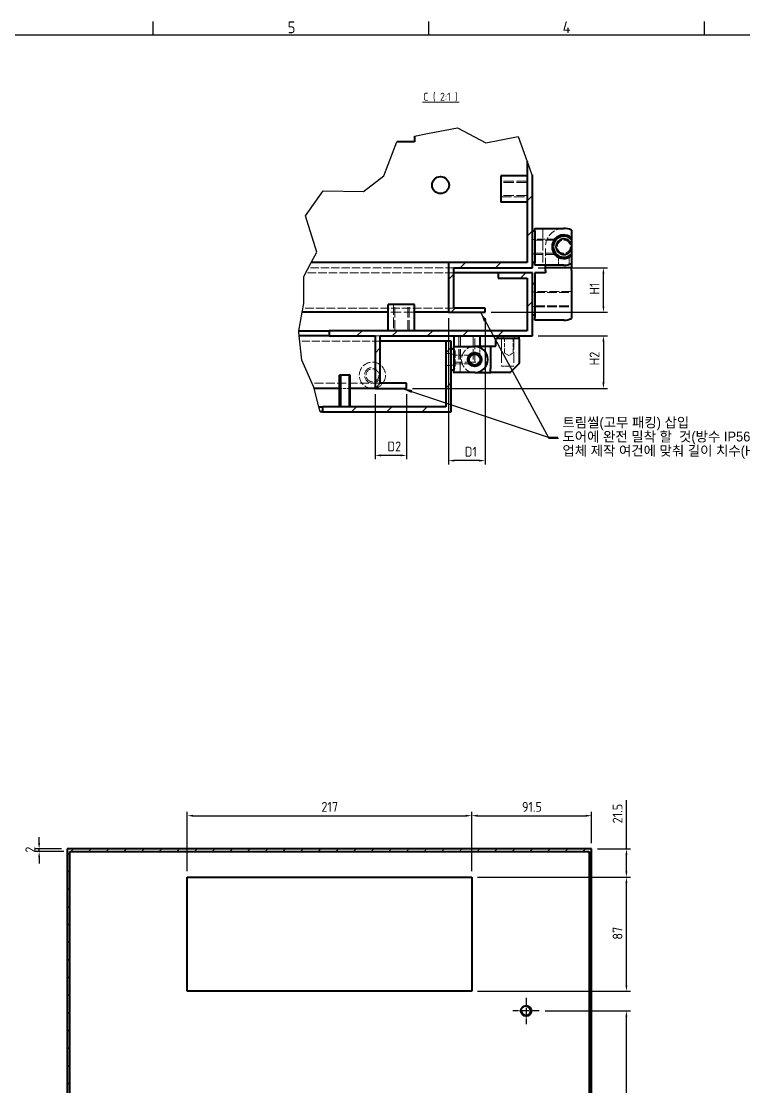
# Model space of a CAD drawing. Header units: millimetres. Extents: x 0 to 2523, y 0 to 1782.
# Drawn here: x 1371 to 1922, y 920 to 1732 of the extents above; entities that cross this region are included whole.
import ezdxf

# ---------------------------------------------------------------- set-up
doc = ezdxf.new("R2010")
doc.units = ezdxf.units.MM
doc.header["$LTSCALE"] = 3
doc.linetypes.add('CHAIN', pattern=[0.3543, 0.2362, -0.0295, 0.0591, -0.0295])
doc.linetypes.add('DASHED', pattern=[0.2067, 0.1654, -0.0413])
doc.layers.get('0').update_dxf_attribs({"color": 3, "lineweight": 25})
for name, color, linetype, lineweight in [('가려진 것(ISO)', 2, 'DASHED', 18), ('가시적인 것(ISO)', 3, 'Continuous', 40), ('가시적인 좁은 것(ISO)', 3, 'Continuous', 35), ('경계(ISO)', 7, 'Continuous', 25), ('기호(ISO)', 5, 'Continuous', 25), ('끊기 선(JIS)', 7, 'Continuous', 25), ('중심 표식(ISO)', 1, 'Continuous', 25), ('치수(ISO)', 2, 'Continuous', 25), ('해치(ISO)', 7, 'Continuous', 18)]:
    doc.layers.add(name, color=color, linetype=linetype, lineweight=lineweight)
doc.styles.add('문자 텍스트_M2B', font='isocp.shx')
doc.styles.add('치수 텍스트_PSTEK_POSCO', font='isocp.shx')
doc.styles.add('텍스트 스타일512', font='isocp.shx')
doc.dimstyles.new('치수_PSTEK_POSCO', dxfattribs={"dimscale": 3, "dimtxt": 2.5, "dimasz": 1.5, "dimexe": 1, "dimexo": 1.5, "dimgap": 1, "dimtad": 1, "dimrnd": 1e-08, "dimdsep": 46, "dimtxsty": '치수 텍스트_PSTEK_POSCO', "dimcen": 0.09, "dimdle": 10, "dimclrd": 7, "dimclre": 7, "dimclrt": 2, "dimadec": 1, "dimazin": 2, "dimtfac": 1, "dimtmove": 0, "dimatfit": 3, "dimfxl": 0, "dimtolj": 1, "dimlwd": -1, "dimlwe": -1, "dimarcsym": 0})
doc.dimstyles.new('치수_PSTEK_POSCO$7', dxfattribs={"dimscale": 3, "dimtxt": 2.5, "dimasz": 2.5, "dimexe": 1, "dimexo": 1.5, "dimgap": 1, "dimtad": 1, "dimrnd": 1e-08, "dimdsep": 46, "dimtxsty": '치수 텍스트_PSTEK_POSCO', "dimcen": 0.09, "dimdle": 10, "dimclrd": 7, "dimclre": 7, "dimclrt": 2, "dimadec": 1, "dimazin": 2, "dimtfac": 1, "dimtmove": 0, "dimatfit": 3, "dimfxl": 0, "dimtolj": 1, "dimlwd": -1, "dimlwe": -1, "dimarcsym": 0})

# ---------------------------------------------------------------- blocks, each defined once
blk = doc.blocks.new('경계 Default Border')
at = {"layer": '경계(ISO)'}
for p, q in [((490.58, 574), (490.58, 577.4)), ((560.67, 574), (560.67, 577.4)), ((630.75, 574), (630.75, 577.4))]:
    blk.add_line(p, q, dxfattribs=at)
at = {"layer": '경계(ISO)', "flags": 128}
blk.add_lwpolyline([(20, 20), (20, 574), (821, 574), (821, 20), (20, 20)], dxfattribs=at)
at = {"layer": '경계(ISO)', "color": 2, "char_height": 3, "attachment_point": 7, "style": '문자 텍스트_M2B'}
for s, insert in [('5', (524.77, 574.37)), ('4', (594.68, 574.4))]:
    blk.add_mtext(s, dxfattribs=dict(at, insert=insert))
blk = doc.blocks.new('*D55')
at = {"layer": 'Defpoints', "color": 0, "transparency": 16777216}
for p in [(1760.92, 1544.31), (1815.14, 1544.31), (1724.92, 1510.31)]:
    blk.add_point(p, dxfattribs=at)
at = {"layer": '치수(ISO)', "color": 7, "transparency": 16777216}
for p, q in [((1765.42, 1544.31), (1818.14, 1544.31)), ((1815.14, 1514.81), (1815.14, 1539.81)), ((1729.42, 1510.31), (1818.14, 1510.31))]:
    blk.add_line(p, q, dxfattribs=at)
for points in [[(1814.39, 1539.81), (1815.89, 1539.81), (1815.14, 1544.31)], [(1814.39, 1514.81), (1815.89, 1514.81), (1815.14, 1510.31)]]:
    blk.add_solid(points, dxfattribs=at)
at = {"layer": '치수(ISO)', "color": 2, "transparency": 16777216, "insert": (1808.39, 1519.5), "char_height": 7.5, "attachment_point": 4, "rotation": 90, "style": '치수 텍스트_PSTEK_POSCO'}
blk.add_mtext('\\A1; H1', dxfattribs=at)
blk = doc.blocks.new('*D56')
at = {"layer": 'Defpoints', "color": 0, "transparency": 16777216}
for p in [(1760.92, 1492.31), (1664.92, 1452.31), (1815.14, 1452.31)]:
    blk.add_point(p, dxfattribs=at)
at = {"layer": '치수(ISO)', "color": 7, "transparency": 16777216}
for p, q in [((1765.42, 1492.31), (1818.14, 1492.31)), ((1815.14, 1487.81), (1815.14, 1456.81)), ((1669.42, 1452.31), (1818.14, 1452.31))]:
    blk.add_line(p, q, dxfattribs=at)
for points in [[(1814.39, 1487.81), (1815.89, 1487.81), (1815.14, 1492.31)], [(1814.39, 1456.81), (1815.89, 1456.81), (1815.14, 1452.31)]]:
    blk.add_solid(points, dxfattribs=at)
at = {"layer": '치수(ISO)', "color": 2, "transparency": 16777216, "insert": (1808.39, 1465.52), "char_height": 7.5, "attachment_point": 4, "rotation": 90, "style": '치수 텍스트_PSTEK_POSCO'}
blk.add_mtext('\\A1; H2', dxfattribs=at)
blk = doc.blocks.new('*D57')
at = {"layer": 'Defpoints', "color": 0, "transparency": 16777216}
for p in [(1696.92, 1510.31), (1724.92, 1510.31), (1696.92, 1397.2)]:
    blk.add_point(p, dxfattribs=at)
at = {"layer": '치수(ISO)', "color": 7, "transparency": 16777216}
for p, q in [((1696.92, 1505.81), (1696.92, 1394.2)), ((1724.92, 1505.81), (1724.92, 1394.2)), ((1720.42, 1397.2), (1701.42, 1397.2))]:
    blk.add_line(p, q, dxfattribs=at)
for points in [[(1701.42, 1397.95), (1701.42, 1396.45), (1696.92, 1397.2)], [(1720.42, 1397.95), (1720.42, 1396.45), (1724.92, 1397.2)]]:
    blk.add_solid(points, dxfattribs=at)
at = {"layer": '치수(ISO)', "color": 2, "transparency": 16777216, "insert": (1705.11, 1404), "char_height": 7.5, "attachment_point": 4, "style": '치수 텍스트_PSTEK_POSCO'}
blk.add_mtext('\\A1; D1', dxfattribs=at)
blk = doc.blocks.new('*D58')
at = {"layer": 'Defpoints', "color": 0, "transparency": 16777216}
for p in [(1640.92, 1452.31), (1664.92, 1452.31), (1640.92, 1401.2)]:
    blk.add_point(p, dxfattribs=at)
at = {"layer": '치수(ISO)', "color": 7, "transparency": 16777216}
for p, q in [((1640.92, 1447.81), (1640.92, 1398.2)), ((1664.92, 1447.81), (1664.92, 1398.2)), ((1660.42, 1401.2), (1645.42, 1401.2))]:
    blk.add_line(p, q, dxfattribs=at)
for points in [[(1645.42, 1401.95), (1645.42, 1400.45), (1640.92, 1401.2)], [(1660.42, 1401.95), (1660.42, 1400.45), (1664.92, 1401.2)]]:
    blk.add_solid(points, dxfattribs=at)
at = {"layer": '치수(ISO)', "color": 2, "transparency": 16777216, "insert": (1646.14, 1408), "char_height": 7.5, "attachment_point": 4, "style": '치수 텍스트_PSTEK_POSCO'}
blk.add_mtext('\\A1; D2', dxfattribs=at)
blk = doc.blocks.new('*D62')
at = {"layer": 'Defpoints', "color": 0, "transparency": 16777216}
for p in [(1384.69, 1101.07), (1406.16, 1101.07), (1408.16, 1099.07)]:
    blk.add_point(p, dxfattribs=at)
at = {"layer": '치수(ISO)', "color": 7, "transparency": 16777216}
for p, q in [((1384.69, 1105.57), (1384.69, 1110.07)), ((1401.66, 1101.07), (1381.69, 1101.07)), ((1403.66, 1099.07), (1381.69, 1099.07)), ((1384.69, 1099.07), (1384.69, 1101.07)), ((1384.69, 1094.57), (1384.69, 1090.07))]:
    blk.add_line(p, q, dxfattribs=at)
for points in [[(1383.94, 1105.57), (1385.44, 1105.57), (1384.69, 1101.07)], [(1383.94, 1094.57), (1385.44, 1094.57), (1384.69, 1099.07)]]:
    blk.add_solid(points, dxfattribs=at)
at = {"layer": '치수(ISO)', "color": 2, "transparency": 16777216, "insert": (1377.94, 1098.25), "char_height": 7.5, "attachment_point": 4, "rotation": 90, "style": '치수 텍스트_PSTEK_POSCO'}
blk.add_mtext('\\A1;2', dxfattribs=at)
blk = doc.blocks.new('*D76')
at = {"layer": 'Defpoints', "color": 0, "transparency": 16777216}
for p in [(1714.66, 1126.41), (1497.66, 1079.57), (1714.66, 1079.57)]:
    blk.add_point(p, dxfattribs=at)
at = {"layer": '치수(ISO)', "color": 7, "transparency": 16777216}
for p, q in [((1497.66, 1084.07), (1497.66, 1129.41)), ((1714.66, 1084.07), (1714.66, 1129.41)), ((1502.16, 1126.41), (1710.16, 1126.41))]:
    blk.add_line(p, q, dxfattribs=at)
for points in [[(1502.16, 1127.16), (1502.16, 1125.66), (1497.66, 1126.41)], [(1710.16, 1127.16), (1710.16, 1125.66), (1714.66, 1126.41)]]:
    blk.add_solid(points, dxfattribs=at)
at = {"layer": '치수(ISO)', "color": 2, "transparency": 16777216, "insert": (1600.04, 1133.16), "char_height": 7.5, "attachment_point": 4, "style": '치수 텍스트_PSTEK_POSCO'}
blk.add_mtext('\\A1;217', dxfattribs=at)
blk = doc.blocks.new('*D77')
at = {"layer": 'Defpoints', "color": 0, "transparency": 16777216}
for p in [(1806.16, 1126.41), (1806.16, 1101.07), (1714.66, 1079.57)]:
    blk.add_point(p, dxfattribs=at)
at = {"layer": '치수(ISO)', "color": 7, "transparency": 16777216}
for p, q in [((1714.66, 1084.07), (1714.66, 1129.41)), ((1806.16, 1105.57), (1806.16, 1129.41)), ((1719.16, 1126.41), (1801.66, 1126.41))]:
    blk.add_line(p, q, dxfattribs=at)
for points in [[(1719.16, 1127.16), (1719.16, 1125.66), (1714.66, 1126.41)], [(1801.66, 1127.16), (1801.66, 1125.66), (1806.16, 1126.41)]]:
    blk.add_solid(points, dxfattribs=at)
at = {"layer": '치수(ISO)', "color": 2, "transparency": 16777216, "insert": (1753.01, 1133.16), "char_height": 7.5, "attachment_point": 4, "style": '치수 텍스트_PSTEK_POSCO'}
blk.add_mtext('\\A1;91.5', dxfattribs=at)
blk = doc.blocks.new('*D78')
at = {"layer": 'Defpoints', "color": 0, "transparency": 16777216}
for p in [(1806.16, 1101.07), (1832.69, 1101.07), (1714.66, 1079.57)]:
    blk.add_point(p, dxfattribs=at)
at = {"layer": '치수(ISO)', "color": 7, "transparency": 16777216}
for p, q in [((1832.69, 1101.07), (1832.69, 1138.38)), ((1810.66, 1101.07), (1835.69, 1101.07)), ((1832.69, 1084.07), (1832.69, 1096.57)), ((1719.16, 1079.57), (1835.69, 1079.57))]:
    blk.add_line(p, q, dxfattribs=at)
for points in [[(1831.94, 1096.57), (1833.44, 1096.57), (1832.69, 1101.07)], [(1831.94, 1084.07), (1833.44, 1084.07), (1832.69, 1079.57)]]:
    blk.add_solid(points, dxfattribs=at)
at = {"layer": '치수(ISO)', "color": 2, "transparency": 16777216, "insert": (1825.94, 1120.63), "char_height": 7.5, "attachment_point": 4, "rotation": 90, "style": '치수 텍스트_PSTEK_POSCO'}
blk.add_mtext('\\A1;21.5', dxfattribs=at)
blk = doc.blocks.new('*D79')
at = {"layer": 'Defpoints', "color": 0, "transparency": 16777216}
for p in [(1714.66, 1079.57), (1832.69, 1079.57), (1714.66, 992.57)]:
    blk.add_point(p, dxfattribs=at)
at = {"layer": '치수(ISO)', "color": 7, "transparency": 16777216}
for p, q in [((1719.16, 1079.57), (1835.69, 1079.57)), ((1832.69, 997.07), (1832.69, 1075.07)), ((1719.16, 992.57), (1835.69, 992.57))]:
    blk.add_line(p, q, dxfattribs=at)
for points in [[(1831.94, 1075.07), (1833.44, 1075.07), (1832.69, 1079.57)], [(1831.94, 997.07), (1833.44, 997.07), (1832.69, 992.57)]]:
    blk.add_solid(points, dxfattribs=at)
at = {"layer": '치수(ISO)', "color": 2, "transparency": 16777216, "insert": (1825.94, 1031.91), "char_height": 7.5, "attachment_point": 4, "rotation": 90, "style": '치수 텍스트_PSTEK_POSCO'}
blk.add_mtext('\\A1;87', dxfattribs=at)
blk = doc.blocks.new('*D83')
at = {"layer": 'Defpoints', "color": 0, "transparency": 16777216}
for p in [(1766.16, 977.57), (1832.69, 977.57), (1765.42, 587.57)]:
    blk.add_point(p, dxfattribs=at)
at = {"layer": '치수(ISO)', "color": 7, "transparency": 16777216}
for p, q in [((1770.66, 977.57), (1835.69, 977.57)), ((1832.69, 592.07), (1832.69, 973.07)), ((1769.92, 587.57), (1835.69, 587.57))]:
    blk.add_line(p, q, dxfattribs=at)
for points in [[(1831.94, 973.07), (1833.44, 973.07), (1832.69, 977.57)], [(1831.94, 592.07), (1833.44, 592.07), (1832.69, 587.57)]]:
    blk.add_solid(points, dxfattribs=at)
at = {"layer": '치수(ISO)', "color": 2, "transparency": 16777216, "insert": (1825.94, 775.8), "char_height": 7.5, "attachment_point": 4, "rotation": 90, "style": '치수 텍스트_PSTEK_POSCO'}
blk.add_mtext('\\A1;390', dxfattribs=at)

msp = doc.modelspace()

# ---------------------------------------------------------------- hatches: boundary and pattern name
at = {"layer": '해치(ISO)'}
h = msp.add_hatch(dxfattribs=at)
h.set_pattern_fill('ANSI31', color=256, scale=152.4, style=0)
h.set_pattern_definition([(45, (0, 0), (-13.47038, 13.47038), [])])
h.paths.add_polyline_path([(1694.9243, 1488.3092), (1694.9243, 1438.3092), (1600.9243, 1438.3092), (1600.9243, 1434.3092), (1698.9243, 1434.3092), (1698.9243, 1488.3092)])
h.paths.add_polyline_path([(1756.9243, 1496.3092), (1605.9243, 1496.3092), (1605.9243, 1492.3092), (1640.9243, 1492.3092), (1640.9243, 1452.3092), (1664.9243, 1452.3092), (1664.9243, 1456.3092), (1644.9243, 1456.3092), (1644.9243, 1492.3092), (1760.9243, 1492.3092), (1760.9243, 1540.3092), (1734.9243, 1540.3092), (1734.9243, 1536.3092), (1756.9243, 1536.3092)])
h.paths.add_polyline_path([(1760.4886, 1615.2202), (1760.9243, 1615.1193), (1760.9243, 1544.3092), (1700.9243, 1544.3092), (1700.9243, 1513.5092), (1724.9243, 1513.5092), (1724.9243, 1510.3092), (1696.9243, 1510.3092), (1696.9243, 1548.3092), (1756.9243, 1548.3092), (1756.9243, 1625.2647)])
h = msp.add_hatch(dxfattribs=at)
h.set_pattern_fill('ANSI31', color=256, scale=76.2, style=0)
h.set_pattern_definition([(45, (0, 0), (-6.73519, 6.73519), [])])
h.paths.add_polyline_path([(1406.1645, 1101.0669), (1406.1645, 551.0669), (1451.1645, 551.0669), (1451.1645, 553.0669), (1408.1645, 553.0669), (1408.1645, 1099.0669), (1804.1645, 1099.0669), (1804.1645, 553.0669), (1761.1645, 553.0669), (1761.1645, 551.0669), (1806.1645, 551.0669), (1806.1645, 1101.0669)])

# ---------------------------------------------------------------- linework, layer by layer
at = {"layer": '가려진 것(ISO)', "ltscale": 16.126431}
for p, q in [((1756.9243, 1610.3092), (1736.9243, 1610.3092)), ((1756.9243, 1609.2262), (1736.9243, 1609.2262)), ((1756.9243, 1599.3922), (1736.9243, 1599.3922)), ((1736.9243, 1598.3092), (1756.9243, 1598.3092)), ((1654.9243, 1516.3092), (1654.9243, 1496.3092)), ((1656.0073, 1496.3092), (1656.0073, 1516.3092)), ((1665.8413, 1496.3092), (1665.8413, 1516.3092)), ((1666.9243, 1496.3092), (1666.9243, 1516.3092)), ((1670.9243, 1510.3092), (1650.9243, 1510.3092)), ((1704.9243, 1492.3092), (1704.9243, 1472.3092)), ((1706.0073, 1492.3092), (1706.0073, 1472.3092)), ((1715.8413, 1492.3092), (1715.8413, 1472.3092)), ((1716.9243, 1472.3092), (1716.9243, 1492.3092))]:
    msp.add_line(p, q, dxfattribs=at)
at = {"layer": '가려진 것(ISO)', "ltscale": 15.051335}
msp.add_line((1768.9243, 1574.3092), (1768.9243, 1546.3092), dxfattribs=at)
at = {"layer": '가려진 것(ISO)', "ltscale": 1.269698}
for p, q in [((1762.9243, 1565.8092), (1760.9243, 1565.8092)), ((1762.9243, 1554.8092), (1760.9243, 1554.8092)), ((1760.9243, 1525.8092), (1762.9243, 1525.8092)), ((1760.9243, 1514.8092), (1762.9243, 1514.8092)), ((1738.7243, 1490.3092), (1738.7243, 1492.3092)), ((1747.1243, 1490.3092), (1747.1243, 1492.3092)), ((1700.9243, 1478.5092), (1698.9243, 1478.5092)), ((1700.9243, 1470.1092), (1698.9243, 1470.1092))]:
    msp.add_line(p, q, dxfattribs=at)
at = {"layer": '가려진 것(ISO)', "ltscale": 12.703598}
for p, q in [((1778.6793, 1566.1752), (1762.9243, 1566.1752)), ((1762.9243, 1565.3092), (1778.6793, 1565.3092)), ((1762.9243, 1555.3092), (1778.6793, 1555.3092)), ((1762.9243, 1554.4432), (1778.6793, 1554.4432))]:
    msp.add_line(p, q, dxfattribs=at)
at = {"layer": '가려진 것(ISO)', "ltscale": 11.288502}
msp.add_line((1770.9243, 1546.3092), (1770.9243, 1560.3092), dxfattribs=at)
at = {"layer": '가려진 것(ISO)', "ltscale": 2.049378}
for p, q in [((1778.6793, 1566.1752), (1778.6793, 1565.3092)), ((1778.6793, 1555.3092), (1778.6793, 1554.4432))]:
    msp.add_line(p, q, dxfattribs=at)
at = {"layer": '가려진 것(ISO)', "ltscale": 4.489776}
msp.add_line((1780.9243, 1546.3092), (1780.9243, 1553.381), dxfattribs=at)
at = {"layer": '가려진 것(ISO)', "ltscale": 4.119254}
msp.add_line((1788.9243, 1546.8928), (1788.9243, 1553.381), dxfattribs=at)
at = {"layer": '가려진 것(ISO)', "ltscale": 12.769082}
msp.add_line((1700.9243, 1544.3092), (1590.0708, 1544.3092), dxfattribs=at)
at = {"layer": '가려진 것(ISO)', "ltscale": 13.017454}
msp.add_line((1700.9243, 1540.3092), (1587.9146, 1540.3092), dxfattribs=at)
at = {"layer": '가려진 것(ISO)', "ltscale": 14.926334}
for p, q in [((1790.6918, 1526.1752), (1762.9243, 1526.1752)), ((1762.9243, 1525.3092), (1790.6918, 1525.3092)), ((1762.9243, 1515.3092), (1790.6918, 1515.3092)), ((1762.9243, 1514.4432), (1790.6918, 1514.4432))]:
    msp.add_line(p, q, dxfattribs=at)
at = {"layer": '가려진 것(ISO)', "ltscale": 13.248289}
msp.add_line((1700.9243, 1513.5092), (1585.9106, 1513.5092), dxfattribs=at)
at = {"layer": '가려진 것(ISO)', "ltscale": 12.384162}
msp.add_line((1644.9243, 1488.3092), (1583.489, 1488.3092), dxfattribs=at)
at = {"layer": '가려진 것(ISO)', "ltscale": 2.539495}
for p, q in [((1644.9243, 1492.3092), (1640.9243, 1492.3092)), ((1694.9243, 1478.8092), (1698.9243, 1478.8092)), ((1694.9243, 1469.8092), (1698.9243, 1469.8092))]:
    msp.add_line(p, q, dxfattribs=at)
at = {"layer": '가려진 것(ISO)', "ltscale": 16.287695}
for p, q in [((1737.3243, 1489.9092), (1737.3243, 1469.7092)), ((1746.9243, 1489.9092), (1746.9243, 1469.7092))]:
    msp.add_line(p, q, dxfattribs=at)
at = {"layer": '가려진 것(ISO)', "ltscale": 6.586144}
for p, q in [((1739.6243, 1479.5355), (1739.6243, 1489.9092)), ((1746.2243, 1479.5355), (1746.2243, 1489.9092))]:
    msp.add_line(p, q, dxfattribs=at)
at = {"layer": '가려진 것(ISO)', "ltscale": 0.12688}
for p, q in [((1701.3243, 1481.3092), (1701.5243, 1481.3092)), ((1701.3243, 1467.3092), (1701.5243, 1467.3092))]:
    msp.add_line(p, q, dxfattribs=at)
at = {"layer": '가려진 것(ISO)', "ltscale": 1.904597}
for p, q in [((1701.5243, 1475.9092), (1701.5243, 1478.9092)), ((1701.5243, 1471.3092), (1701.5243, 1474.3092))]:
    msp.add_line(p, q, dxfattribs=at)
at = {"layer": '가려진 것(ISO)', "ltscale": 0.25386}
for p, q in [((1701.9243, 1478.9092), (1701.5243, 1478.9092)), ((1701.9243, 1478.8453), (1701.5243, 1478.8453)), ((1701.9243, 1478.6538), (1701.5243, 1478.6538)), ((1701.9243, 1478.59), (1701.5243, 1478.59)), ((1701.9243, 1478.5262), (1701.5243, 1478.5262)), ((1701.9243, 1478.4624), (1701.5243, 1478.4624)), ((1701.9243, 1478.3985), (1701.5243, 1478.3985)), ((1701.9243, 1478.3347), (1701.5243, 1478.3347)), ((1701.9243, 1478.207), (1701.5243, 1478.207)), ((1701.9243, 1478.1432), (1701.5243, 1478.1432)), ((1701.9243, 1478.0794), (1701.5243, 1478.0794)), ((1701.9243, 1478.0155), (1701.5243, 1478.0155)), ((1701.9243, 1477.9517), (1701.5243, 1477.9517)), ((1701.9243, 1477.8879), (1701.5243, 1477.8879)), ((1701.9243, 1477.8241), (1701.5243, 1477.8241)), ((1701.9243, 1477.7602), (1701.5243, 1477.7602)), ((1701.9243, 1477.6964), (1701.5243, 1477.6964)), ((1701.9243, 1477.6326), (1701.5243, 1477.6326)), ((1701.9243, 1477.5687), (1701.5243, 1477.5687)), ((1701.9243, 1477.5049), (1701.5243, 1477.5049)), ((1701.9243, 1477.4411), (1701.5243, 1477.4411)), ((1701.9243, 1477.3772), (1701.5243, 1477.3772)), ((1701.9243, 1477.3134), (1701.5243, 1477.3134)), ((1701.9243, 1477.2496), (1701.5243, 1477.2496)), ((1701.9243, 1477.1858), (1701.5243, 1477.1858)), ((1701.9243, 1477.1219), (1701.5243, 1477.1219)), ((1701.9243, 1477.0581), (1701.5243, 1477.0581)), ((1701.9243, 1476.9943), (1701.5243, 1476.9943)), ((1701.9243, 1476.8666), (1701.5243, 1476.8666)), ((1701.9243, 1476.8028), (1701.5243, 1476.8028)), ((1701.9243, 1476.7389), (1701.5243, 1476.7389)), ((1701.9243, 1476.6751), (1701.5243, 1476.6751)), ((1701.9243, 1476.6113), (1701.5243, 1476.6113)), ((1701.9243, 1476.4836), (1701.5243, 1476.4836)), ((1701.9243, 1476.4198), (1701.5243, 1476.4198)), ((1701.9243, 1476.356), (1701.5243, 1476.356)), ((1701.9243, 1476.2921), (1701.5243, 1476.2921)), ((1701.9243, 1476.2283), (1701.5243, 1476.2283)), ((1701.9243, 1476.1645), (1701.5243, 1476.1645)), ((1701.9243, 1475.973), (1701.5243, 1475.973)), ((1701.9243, 1475.9092), (1701.5243, 1475.9092)), ((1701.9243, 1474.3092), (1701.5243, 1474.3092)), ((1701.9243, 1474.2453), (1701.5243, 1474.2453)), ((1701.9243, 1474.1177), (1701.5243, 1474.1177)), ((1701.9243, 1474.0538), (1701.5243, 1474.0538)), ((1701.9243, 1473.9262), (1701.5243, 1473.9262)), ((1701.9243, 1473.8624), (1701.5243, 1473.8624)), ((1701.9243, 1473.7985), (1701.5243, 1473.7985)), ((1701.9243, 1473.7347), (1701.5243, 1473.7347)), ((1701.9243, 1473.607), (1701.5243, 1473.607)), ((1701.9243, 1473.5432), (1701.5243, 1473.5432)), ((1701.9243, 1473.3517), (1701.5243, 1473.3517)), ((1701.9243, 1473.2879), (1701.5243, 1473.2879)), ((1701.9243, 1473.1602), (1701.5243, 1473.1602)), ((1701.9243, 1473.0964), (1701.5243, 1473.0964)), ((1701.9243, 1473.0326), (1701.5243, 1473.0326)), ((1701.9243, 1472.9687), (1701.5243, 1472.9687)), ((1701.9243, 1472.8411), (1701.5243, 1472.8411)), ((1701.9243, 1472.7772), (1701.5243, 1472.7772)), ((1701.9243, 1472.7134), (1701.5243, 1472.7134)), ((1701.9243, 1472.6496), (1701.5243, 1472.6496)), ((1701.9243, 1472.5858), (1701.5243, 1472.5858)), ((1701.9243, 1472.5219), (1701.5243, 1472.5219)), ((1701.9243, 1472.4581), (1701.5243, 1472.4581)), ((1701.9243, 1472.3943), (1701.5243, 1472.3943)), ((1701.9243, 1472.3304), (1701.5243, 1472.3304)), ((1701.9243, 1472.2666), (1701.5243, 1472.2666)), ((1701.9243, 1472.2028), (1701.5243, 1472.2028)), ((1701.9243, 1472.0751), (1701.5243, 1472.0751)), ((1701.9243, 1472.0113), (1701.5243, 1472.0113)), ((1701.9243, 1471.8836), (1701.5243, 1471.8836)), ((1701.9243, 1471.8198), (1701.5243, 1471.8198)), ((1701.9243, 1471.756), (1701.5243, 1471.756)), ((1701.9243, 1471.6921), (1701.5243, 1471.6921)), ((1701.9243, 1471.5645), (1701.5243, 1471.5645)), ((1701.9243, 1471.5007), (1701.5243, 1471.5007)), ((1701.9243, 1471.373), (1701.5243, 1471.373)), ((1701.9243, 1471.3092), (1701.5243, 1471.3092))]:
    msp.add_line(p, q, dxfattribs=at)
at = {"layer": '가려진 것(ISO)', "ltscale": 10.643445}
msp.add_line((1701.9243, 1480.9092), (1701.9243, 1467.7092), dxfattribs=at)
at = {"layer": '가려진 것(ISO)', "ltscale": 15.481374}
msp.add_line((1705.9243, 1464.7092), (1705.9243, 1483.9092), dxfattribs=at)
at = {"layer": '가려진 것(ISO)', "ltscale": 4.141302}
msp.add_line((1720.9243, 1484.3092), (1720.9243, 1477.7862), dxfattribs=at)
at = {"layer": '가려진 것(ISO)', "ltscale": 2.300508}
for q in [(1739.8183, 1479.1926), (1746.0304, 1479.1926)]:
    msp.add_line((1742.9243, 1477.3263), q, dxfattribs=at)
at = {"layer": '가려진 것(ISO)', "ltscale": 13.547872}
msp.add_line((1700.9243, 1472.3092), (1712.0163, 1472.3092), dxfattribs=at)
at = {"layer": '가려진 것(ISO)', "ltscale": 7.151466}
for p, q in [((1712.5884, 1477.6092), (1701.3243, 1477.6092)), ((1712.5884, 1471.0092), (1701.3243, 1471.0092))]:
    msp.add_line(p, q, dxfattribs=at)
at = {"layer": '가려진 것(ISO)', "ltscale": 11.695746}
msp.add_line((1712.1243, 1472.3092), (1720.9243, 1472.3092), dxfattribs=at)
at = {"layer": '가려진 것(ISO)', "ltscale": 3.379244}
msp.add_line((1720.9243, 1477.6318), (1720.9243, 1472.3092), dxfattribs=at)
at = {"layer": '가려진 것(ISO)', "ltscale": 5.58701}
msp.add_line((1746.5243, 1469.3092), (1737.7243, 1469.3092), dxfattribs=at)
at = {"layer": '가려진 것(ISO)', "ltscale": 13.985642}
msp.add_line((1644.9243, 1456.3092), (1592.8894, 1456.3092), dxfattribs=at)
at = {"layer": '가려진 것(ISO)', "ltscale": 5.079091}
msp.add_line((1621.9243, 1452.3092), (1613.9243, 1452.3092), dxfattribs=at)
at = {"layer": '가려진 것(ISO)', "ltscale": 12.665669}
for centre, radius in [((1784.9243, 1560.3092), 5), ((1638.9243, 1462.3092), 10)]:
    msp.add_circle(centre, radius, dxfattribs=at)
at = {"layer": '가려진 것(ISO)', "ltscale": 12.45542}
msp.add_circle((1638.9243, 1462.3092), 4.917, dxfattribs=at)
at = {"layer": '가려진 것(ISO)', "ltscale": 11.821292}
msp.add_arc((1784.9243, 1560.3092), 14, 90, 180, dxfattribs=at)
at = {"layer": '가려진 것(ISO)', "ltscale": 0.398819}
for centre, start, end in [((1736.9243, 1489.9092), 0, 90), ((1739.2243, 1489.9092), 0, 90), ((1746.6243, 1489.9092), 90, 180), ((1747.3243, 1489.9092), 90, 180), ((1701.3243, 1481.7092), 180, 270), ((1701.5243, 1480.9092), 0, 90), ((1705.5243, 1483.9092), 0, 90), ((1701.3243, 1478.0092), 180, 270), ((1701.3243, 1470.6092), 90, 180), ((1701.3243, 1466.9092), 90, 180), ((1701.5243, 1467.7092), 270, 0), ((1705.5243, 1464.7092), 270, 0), ((1737.7243, 1469.7092), 180, 270), ((1746.5243, 1469.7092), 270, 0)]:
    msp.add_arc(centre, 0.4, start, end, dxfattribs=at)
at = {"layer": '가려진 것(ISO)', "ltscale": 12.665669}
msp.add_arc((1716.9243, 1474.3092), 10, 90, 270, dxfattribs=at)
at = {"layer": '가려진 것(ISO)', "ltscale": 0.261413}
for centre, start, end in [((1740.0243, 1479.5355), 180, 239), ((1745.8243, 1479.5355), 301, 0)]:
    msp.add_arc(centre, 0.4, start, end, dxfattribs=at)
at = {"layer": '가려진 것(ISO)', "ltscale": 0.057089}
msp.add_arc((1712.5884, 1470.6092), 0.4, 54.8729907, 67.7752985, dxfattribs=at)
at = {"layer": '가려진 것(ISO)', "ltscale": 0.0568}
msp.add_arc((1712.5884, 1478.0092), 0.4, 292.2918825, 305.1289907, dxfattribs=at)
at = {"layer": '가려진 것(ISO)', "ltscale": 15.198803}
msp.add_arc((1638.9243, 1462.3092), 6, 100, 10, dxfattribs=at)
at = {"layer": '가려진 것(ISO)', "ltscale": 0.06846}
msp.add_open_spline([(1711.6547, 1473.7432), (1711.6584, 1473.7079), (1711.6626, 1473.6728), (1711.667, 1473.6379)], degree=3, dxfattribs=at)
at = {"layer": '가려진 것(ISO)', "ltscale": 0.718945}
msp.add_open_spline([(1712.3117, 1476.9194), (1712.1864, 1476.6981), (1712.0583, 1476.4335), (1711.9488, 1476.135)], degree=3, dxfattribs=at)
at = {"layer": '가려진 것(ISO)', "ltscale": 0.098701}
msp.add_open_spline([(1712.5884, 1477.6092), (1712.6312, 1477.6092), (1712.6746, 1477.6162), (1712.7236, 1477.6326), (1712.7319, 1477.6357), (1712.7402, 1477.6391)], degree=3, knots=[0, 0, 0, 0, 0.00642098807, 0.00642098807, 0.00775299373, 0.00775299373, 0.00775299373, 0.00775299373], dxfattribs=at)
at = {"layer": '가려진 것(ISO)', "ltscale": 0.098403}
msp.add_open_spline([(1712.7397, 1470.9794), (1712.6995, 1470.9959), (1712.6559, 1471.0058), (1712.6045, 1471.0089), (1712.5965, 1471.0092), (1712.5884, 1471.0092)], degree=3, knots=[0, 0, 0, 0, 0.00652349054, 0.00652349054, 0.00772823777, 0.00772823777, 0.00772823777, 0.00772823777], dxfattribs=at)
at = {"layer": '가려진 것(ISO)'}
msp.add_open_spline([(1712.8185, 1477.682), (1712.8186, 1477.682), (1712.8186, 1477.682), (1712.8186, 1477.682)], degree=3, dxfattribs=at)
at = {"layer": '가려진 것(ISO)', "ltscale": 0.083126}
msp.add_open_spline([(1712.8186, 1477.682), (1712.8361, 1477.6943), (1712.8526, 1477.7081), (1712.8722, 1477.7272), (1712.8765, 1477.7315), (1712.8828, 1477.7383), (1712.8849, 1477.7406), (1712.8877, 1477.7438), (1712.8885, 1477.7447), (1712.8896, 1477.7459), (1712.8899, 1477.7463), (1712.8906, 1477.747), (1712.8908, 1477.7473), (1712.8913, 1477.7479), (1712.8915, 1477.7481), (1712.8922, 1477.7489), (1712.8922, 1477.749), (1712.8924, 1477.7492), (1712.8925, 1477.7492), (1712.8926, 1477.7494), (1712.8926, 1477.7494), (1712.8926, 1477.7494), (1712.8926, 1477.7494), (1712.8926, 1477.7494)], degree=3, knots=[0, 0, 0, 0, 0.00320525663, 0.00320525663, 0.00411320261, 0.00411320261, 0.00458526925, 0.00458526925, 0.00476264109, 0.00476264109, 0.00484290345, 0.00484290345, 0.00492400842, 0.00492400842, 0.00500500783, 0.00500500783, 0.00533243333, 0.00533243333, 0.00565204822, 0.00565204822, 0.00630511605, 0.00630511605, 0.00654785653, 0.00654785653, 0.00654785653, 0.00654785653], dxfattribs=at)
at = {"layer": '가려진 것(ISO)', "ltscale": 0.080086}
msp.add_open_spline([(1712.8926, 1470.869), (1712.8926, 1470.869), (1712.8926, 1470.869), (1712.8925, 1470.8691), (1712.8925, 1470.8691), (1712.8921, 1470.8695), (1712.892, 1470.8696), (1712.8917, 1470.87), (1712.8916, 1470.8701), (1712.8912, 1470.8705), (1712.891, 1470.8708), (1712.8904, 1470.8715), (1712.8901, 1470.8719), (1712.8883, 1470.8739), (1712.8868, 1470.8756), (1712.8792, 1470.884), (1712.873, 1470.8905), (1712.8516, 1470.9111), (1712.8355, 1470.9244), (1712.8186, 1470.9363)], degree=3, knots=[0.04577294422, 0.04577294422, 0.04577294422, 0.04577294422, 0.0463265168, 0.0463265168, 0.04685754242, 0.04685754242, 0.04702603739, 0.04702603739, 0.04711051654, 0.04711051654, 0.04719599505, 0.04719599505, 0.04728133379, 0.04728133379, 0.04762550456, 0.04762550456, 0.048972834, 0.048972834, 0.05208123506, 0.05208123506, 0.05208123506, 0.05208123506], dxfattribs=at)
at = {"layer": '가시적인 것(ISO)'}
for p, q in [((1670.9243, 1644.6442), (1670.9243, 1640.3092)), ((1670.9243, 1640.3092), (1657.6344, 1640.3092)), ((1756.9243, 1625.2647), (1756.9243, 1548.3092)), ((1736.9243, 1614.3092), (1736.9243, 1594.3092)), ((1756.9243, 1614.3092), (1736.9243, 1614.3092)), ((1760.9243, 1544.3092), (1760.9243, 1615.1193)), ((1756.9243, 1594.3092), (1736.9243, 1594.3092)), ((1762.9243, 1572.3092), (1760.9243, 1572.3092)), ((1762.9243, 1574.3092), (1784.9243, 1574.3092)), ((1762.9243, 1572.3092), (1762.9243, 1574.3092)), ((1762.9243, 1572.3092), (1762.9243, 1548.3092)), ((1790.6918, 1570.8324), (1790.6918, 1567.2183)), ((1790.6918, 1561.9634), (1790.6918, 1558.655)), ((1790.6918, 1553.4), (1790.6918, 1549.7859)), ((1696.9243, 1548.3092), (1592.227, 1548.3092)), ((1756.9243, 1548.3092), (1696.9243, 1548.3092)), ((1696.9243, 1548.3092), (1696.9243, 1510.3092)), ((1700.9243, 1513.5092), (1700.9243, 1544.3092)), ((1700.9243, 1544.3092), (1760.9243, 1544.3092)), ((1762.9243, 1548.3092), (1760.9243, 1548.3092)), ((1762.9243, 1546.3092), (1762.9243, 1548.3092)), ((1784.9243, 1546.3092), (1762.9243, 1546.3092)), ((1770.9243, 1544.3092), (1770.9243, 1546.3092)), ((1790.6918, 1544.3092), (1770.9243, 1544.3092)), ((1770.9243, 1542.3092), (1770.9243, 1544.3092)), ((1790.6918, 1547.5523), (1790.6918, 1544.3092)), ((1790.6918, 1542.3092), (1790.6918, 1544.3092)), ((1734.9243, 1540.3092), (1700.9243, 1540.3092)), ((1760.9243, 1540.3092), (1734.9243, 1540.3092)), ((1734.9243, 1540.3092), (1734.9243, 1536.3092)), ((1734.9243, 1536.3092), (1756.9243, 1536.3092)), ((1756.9243, 1536.3092), (1756.9243, 1496.3092)), ((1760.9243, 1492.3092), (1760.9243, 1540.3092)), ((1770.9243, 1540.3092), (1762.9243, 1540.3092)), ((1762.9243, 1540.3092), (1762.9243, 1506.3092)), ((1770.9243, 1542.3092), (1770.9243, 1540.3092)), ((1790.6918, 1542.3092), (1790.6918, 1507.786)), ((1760.9243, 1532.3092), (1762.9243, 1532.3092)), ((1670.9243, 1516.3092), (1650.9243, 1516.3092)), ((1650.9243, 1496.3092), (1650.9243, 1516.3092)), ((1670.9243, 1496.3092), (1670.9243, 1516.3092)), ((1724.9243, 1513.5092), (1700.9243, 1513.5092)), ((1724.9243, 1510.3092), (1724.9243, 1513.5092)), ((1650.9243, 1510.3092), (1585.3409, 1510.3092)), ((1696.9243, 1510.3092), (1670.9243, 1510.3092)), ((1696.9243, 1510.3092), (1724.9243, 1510.3092)), ((1760.9243, 1508.3092), (1762.9243, 1508.3092)), ((1762.9243, 1504.3092), (1762.9243, 1506.3092)), ((1784.9243, 1504.3092), (1762.9243, 1504.3092)), ((1582.8484, 1496.3092), (1605.9243, 1496.3092)), ((1756.9243, 1496.3092), (1605.9243, 1496.3092)), ((1605.9243, 1496.3092), (1605.9243, 1492.3092)), ((1605.9243, 1492.3092), (1583.0839, 1492.3092)), ((1605.9243, 1492.3092), (1640.9243, 1492.3092)), ((1640.9243, 1492.3092), (1640.9243, 1452.3092)), ((1644.9243, 1492.3092), (1760.9243, 1492.3092)), ((1644.9243, 1456.3092), (1644.9243, 1492.3092)), ((1694.9243, 1488.3092), (1644.9243, 1488.3092)), ((1694.9243, 1488.3092), (1694.9243, 1438.3092)), ((1698.9243, 1488.3092), (1694.9243, 1488.3092)), ((1698.9243, 1434.3092), (1698.9243, 1488.3092)), ((1700.9243, 1492.3092), (1700.9243, 1483.9092)), ((1720.9243, 1492.3092), (1720.9243, 1484.3092)), ((1732.9243, 1489.9092), (1732.9243, 1484.7092)), ((1734.9243, 1490.3092), (1733.3243, 1490.3092)), ((1734.9243, 1490.3092), (1734.9243, 1492.3092)), ((1750.9243, 1490.3092), (1734.9243, 1490.3092)), ((1750.9243, 1490.3092), (1750.9243, 1492.3092)), ((1750.9243, 1489.9092), (1750.9243, 1471.4748)), ((1700.9243, 1482.3092), (1698.9243, 1482.3092)), ((1700.9243, 1482.3092), (1700.9243, 1483.9092)), ((1700.9243, 1482.3092), (1700.9243, 1466.3092)), ((1701.3243, 1484.3092), (1716.9243, 1484.3092)), ((1728.5243, 1484.3092), (1716.9243, 1484.3092)), ((1729.3243, 1484.3092), (1728.5243, 1484.3092)), ((1728.9243, 1483.9092), (1728.9243, 1467.4748)), ((1732.5243, 1484.3092), (1729.3243, 1484.3092)), ((1712.0163, 1472.3092), (1712.1243, 1472.3092)), ((1720.9243, 1477.7862), (1720.9243, 1477.6318)), ((1750.8072, 1471.192), (1744.0415, 1464.4263)), ((1700.9243, 1466.3092), (1698.9243, 1466.3092)), ((1700.9243, 1464.7092), (1700.9243, 1466.3092)), ((1716.9243, 1464.3092), (1701.3243, 1464.3092)), ((1716.9243, 1464.3092), (1728.5243, 1464.3092)), ((1728.5243, 1464.3092), (1729.3243, 1464.3092)), ((1728.9243, 1464.7092), (1728.9243, 1467.4748)), ((1743.7587, 1464.3092), (1729.3243, 1464.3092)), ((1621.9243, 1462.3092), (1613.9243, 1462.3092)), ((1613.9243, 1438.3092), (1613.9243, 1462.3092)), ((1621.9243, 1438.3092), (1621.9243, 1462.3092)), ((1664.9243, 1456.3092), (1644.9243, 1456.3092)), ((1664.9243, 1452.3092), (1664.9243, 1456.3092)), ((1613.9243, 1452.3092), (1594.4321, 1452.3092)), ((1640.9243, 1452.3092), (1621.9243, 1452.3092)), ((1640.9243, 1452.3092), (1664.9243, 1452.3092)), ((1598.037, 1438.3092), (1600.9243, 1438.3092)), ((1600.9243, 1438.3092), (1600.9243, 1434.3092)), ((1694.9243, 1438.3092), (1600.9243, 1438.3092)), ((1600.9243, 1434.3092), (1599.067, 1434.3092)), ((1600.9243, 1434.3092), (1698.9243, 1434.3092)), ((1406.1645, 1101.0669), (1406.1645, 551.0669)), ((1806.1645, 1101.0669), (1406.1645, 1101.0669)), ((1408.1645, 553.0669), (1408.1645, 1099.0669)), ((1408.1645, 1099.0669), (1804.1645, 1099.0669)), ((1804.1645, 1099.0669), (1804.1645, 553.0669)), ((1806.1645, 551.0669), (1806.1645, 1101.0669)), ((1497.6645, 992.5669), (1497.6645, 1079.5669)), ((1497.6645, 1079.5669), (1714.6645, 1079.5669)), ((1714.6645, 1079.5669), (1714.6645, 992.5669)), ((1714.6645, 992.5669), (1497.6645, 992.5669))]:
    msp.add_line(p, q, dxfattribs=at)
for centre, radius in [((1690.9243, 1607.3092), 6.5), ((1716.9243, 1474.3092), 5.3), ((1716.9243, 1474.3092), 5.2), ((1716.9243, 1474.3092), 4.2), ((1756.1645, 977.5669), 4)]:
    msp.add_circle(centre, radius, dxfattribs=at)
for centre, radius, start, end in [((1784.9243, 1560.3092), 9, 50.146347, 309.853653), ((1784.9243, 1560.3092), 8, 43.86848, 316.13152), ((1784.9243, 1560.3092), 14, 65.671893, 90), ((1784.9243, 1560.3092), 6, 16.0038268, 343.9961732), ((1784.9243, 1560.3092), 14, 270, 294.328107), ((1784.9243, 1518.3092), 14, 270, 294.328107), ((1733.3243, 1489.9092), 0.4, 90, 180), ((1750.5243, 1489.9092), 0.4, 0, 90), ((1701.3243, 1483.9092), 0.4, 90, 180), ((1716.9243, 1474.3092), 10, 270, 90), ((1729.3243, 1483.9092), 0.4, 90, 180), ((1732.5243, 1484.7092), 0.4, 270, 0), ((1750.5243, 1471.4748), 0.4, 315, 0), ((1701.3243, 1464.7092), 0.4, 180, 270), ((1729.3243, 1464.7092), 0.4, 180, 270), ((1743.7587, 1464.7092), 0.4, 270, 315)]:
    msp.add_arc(centre, radius, start, end, dxfattribs=at)
for points, knots in [([(1790.6918, 1573.066), (1790.6918, 1573.0409), (1790.6918, 1573.0032), (1790.6918, 1572.7966), (1790.6918, 1572.6118), (1790.6918, 1572.2261), (1790.6918, 1571.9566), (1790.6918, 1571.4479), (1790.6918, 1571.1145), (1790.6918, 1570.8324)], [0, 0, 0, 0, 0.036818252, 0.036818252, 0.075542818, 0.075542818, 0.114765832, 0.114765832, 0.157079627, 0.157079627, 0.157079627, 0.157079627]), ([(1790.6918, 1549.7859), (1790.6918, 1549.5038), (1790.6918, 1549.1704), (1790.6918, 1548.6617), (1790.6918, 1548.3922), (1790.6918, 1548.0065), (1790.6918, 1547.8218), (1790.6918, 1547.6152), (1790.6918, 1547.5775), (1790.6918, 1547.5523)], [-0.157077021, -0.157077021, -0.157077021, -0.157077021, -0.114765832, -0.114765832, -0.075542818, -0.075542818, -0.036818252, -0.036818252, 0, 0, 0, 0]), ([(1790.6918, 1507.786), (1790.6918, 1507.5039), (1790.6918, 1507.1704), (1790.6918, 1506.6617), (1790.6918, 1506.3922), (1790.6918, 1506.0065), (1790.6918, 1505.8218), (1790.6918, 1505.6152), (1790.6918, 1505.5775), (1790.6918, 1505.5523)], [-0.157083342, -0.157083342, -0.157083342, -0.157083342, -0.114765832, -0.114765832, -0.075542818, -0.075542818, -0.036818252, -0.036818252, 0, 0, 0, 0]), ([(1711.6552, 1474.8806), (1711.6393, 1474.7335), (1711.6293, 1474.5833), (1711.6195, 1474.1669), (1711.634, 1473.8964), (1711.667, 1473.6379)], [0, 0, 0, 0, 0.0225601295, 0.0225601295, 0.062516854, 0.062516854, 0.062516854, 0.062516854]), ([(1712.8695, 1477.7221), (1712.8343, 1477.6803), (1712.7592, 1477.5905), (1712.5668, 1477.3305), (1712.4485, 1477.1577), (1712.1842, 1476.6978), (1712.034, 1476.3866), (1711.912, 1476.0314)], [0, 0, 0, 0, 0.05351917, 0.05351917, 0.107427384, 0.107427384, 0.172783913, 0.172783913, 0.172783913, 0.172783913]), ([(1712.8006, 1470.9797), (1712.8342, 1470.9382), (1712.8598, 1470.9077), (1712.8825, 1470.8808), (1712.8875, 1470.8749), (1712.8914, 1470.8704), (1712.8921, 1470.8695), (1712.8925, 1470.869), (1712.8926, 1470.869), (1712.8926, 1470.869)], [0, 0, 0, 0, 0.0269944178, 0.0269944178, 0.0397526939, 0.0397526939, 0.0445337675, 0.0445337675, 0.0457729442, 0.0457729442, 0.0457729442, 0.0457729442])]:
    msp.add_open_spline(points, degree=3, knots=knots, dxfattribs=at)
for points, weights in [([(1790.6918, 1567.2183), (1790.6918, 1566.4956), (1790.6918, 1565.8532)], [1, 1.00323977507, 1]), ([(1790.6918, 1565.8532), (1790.6918, 1563.6304), (1790.6918, 1561.9634)], [1, 1.04098801695, 1]), ([(1790.6918, 1558.655), (1790.6918, 1556.9879), (1790.6918, 1554.7651)], [1, 1.04098801695, 1]), ([(1790.6918, 1554.7651), (1790.6918, 1554.1227), (1790.6918, 1553.4)], [1, 1.00323977509, 1])]:
    msp.add_rational_spline(points, weights, degree=2, dxfattribs=at)
for points in [[(1712.5882, 1471.2616), (1712.7035, 1471.0976), (1712.8002, 1470.9792), (1712.8514, 1470.9179)], [(1712.8904, 1477.7468), (1712.8811, 1477.7359), (1712.8483, 1477.6978), (1712.7961, 1477.633)], [(1712.8006, 1470.9797), (1712.8501, 1470.9184), (1712.8814, 1470.8821), (1712.8904, 1470.8715)]]:
    msp.add_open_spline(points, degree=3, dxfattribs=at)
at = {"layer": '가시적인 좁은 것(ISO)'}
for p, q in [((1614.7603, 1462.3092), (1614.7603, 1438.3092)), ((1621.0883, 1438.3092), (1621.0883, 1462.3092))]:
    msp.add_line(p, q, dxfattribs=at)
msp.add_arc((1756.1645, 977.5669), 3.256, 170, 80, dxfattribs=at)
at = {"layer": '기호(ISO)', "color": 7, "lineweight": 18}
msp.add_line((1677.1278, 1670.4951), (1705.1326, 1670.4951), dxfattribs=at)
at = {"layer": '끊기 선(JIS)'}
for p, q in [((1680.9497, 1646.6984), (1703.8102, 1650.9409)), ((1703.8102, 1650.9409), (1725.4266, 1639.6433)), ((1670.9243, 1644.6442), (1680.9497, 1646.6984)), ((1725.4266, 1639.6433), (1750.1477, 1644.3616)), ((1750.1477, 1644.3616), (1756.9243, 1625.2647)), ((1647.6179, 1614.3781), (1657.6344, 1640.3092)), ((1756.9243, 1625.2647), (1760.4886, 1615.2202)), ((1632.1716, 1602.4258), (1647.6179, 1614.3781)), ((1760.4886, 1615.2202), (1760.9243, 1615.1193)), ((1587.9442, 1583.9455), (1601.4345, 1602.9536)), ((1601.4345, 1602.9536), (1632.1716, 1602.4258)), ((1596.4423, 1556.1289), (1587.9442, 1583.9455)), ((1592.227, 1548.3092), (1596.4423, 1556.1289)), ((1586.5247, 1537.7308), (1592.227, 1548.3092)), ((1586.5411, 1517.0502), (1586.5247, 1537.7308)), ((1585.3409, 1510.3092), (1586.5411, 1517.0502)), ((1582.8484, 1496.3092), (1585.3409, 1510.3092)), ((1582.7404, 1495.7024), (1582.8484, 1496.3092)), ((1583.0839, 1492.3092), (1582.7404, 1495.7024)), ((1584.959, 1473.7919), (1583.0839, 1492.3092)), ((1594.0753, 1453.6948), (1584.959, 1473.7919)), ((1594.4321, 1452.3092), (1594.0753, 1453.6948)), ((1598.037, 1438.3092), (1594.4321, 1452.3092)), ((1599.067, 1434.3092), (1598.037, 1438.3092))]:
    msp.add_line(p, q, dxfattribs=at)
at = {"layer": '중심 표식(ISO)', "linetype": 'CHAIN', "ltscale": 7.407949}
for p, q in [((1756.1645, 987.5669), (1756.1645, 967.5669)), ((1766.1645, 977.5669), (1746.1645, 977.5669))]:
    msp.add_line(p, q, dxfattribs=at)

# ---------------------------------------------------------------- block references
at = {"xscale": 3, "yscale": 3, "zscale": 3}
msp.add_blockref('경계 Default Border', (0, 0), dxfattribs=at)

# ---------------------------------------------------------------- texts
at = {"layer": '기호(ISO)', "color": 7, "insert": (1677.7518, 1671.1585), "char_height": 6, "attachment_point": 7, "style": '텍스트 스타일512'}
msp.add_mtext('C ( 2:1 )', dxfattribs=at)
at = {"layer": '기호(ISO)', "color": 2, "insert": (1783.8931, 1414.4446), "char_height": 7.5, "width": 237.743196, "attachment_point": 4, "line_spacing_factor": 0.86273, "style": '치수 텍스트_PSTEK_POSCO'}
msp.add_mtext('{\\f굴림|b0|i0;\\H7.5000;트림씰(고무 패킹) 삽입 \\P도어에 완전 밀착 할  것(방수 IP56)\\P업체 제작 여건에 맞춰 길이 치수(H, D값) 수정 할 것.}', dxfattribs=at)
at = {"layer": '기호(ISO)', "color": 2, "insert": (1783.4096, 1415.1701), "char_height": 7.5, "attachment_point": 4, "style": '치수 텍스트_PSTEK_POSCO'}
msp.add_mtext('{\\fISOCP|b0|i0;\\H7.5000; }', dxfattribs=at)

# ---------------------------------------------------------------- dimensions: what is measured, and where the dimension line sits
at = {"layer": '치수(ISO)', "color": 7}
for base, p1, p2, angle, text, picture, middle in [((1815.139, 1544.3092), (1724.9243, 1510.3092), (1760.9243, 1544.3092), 270, ' H1', '*D55', (1815.139, 1525.3092)), ((1696.9243, 1397.1981), (1724.9243, 1510.3092), (1696.9243, 1510.3092), 180, ' D1', '*D57', (1710.9243, 1397.1981)), ((1815.139, 1452.3092), (1760.9243, 1492.3092), (1664.9243, 1452.3092), 270, ' H2', '*D56', (1815.139, 1472.3092)), ((1640.9243, 1401.1981), (1664.9243, 1452.3092), (1640.9243, 1452.3092), 180, ' D2', '*D58', (1652.9243, 1401.1981))]:
    dim = msp.add_linear_dim(base=base, p1=p1, p2=p2, angle=angle, text=text, dimstyle='치수_PSTEK_POSCO', override={"dimdec": 2, "dimlfac": 0.5, "dimtp": 0, "dimtm": 0, "dimtdec": 2, "dimtofl": 0, "dimatfit": 1}, dxfattribs=at)
    dim.commit()
    dim.dimension.update_dxf_attribs({"geometry": picture, "text_midpoint": middle, "dimtype": 160})
for base, p1, p2, angle, override, picture, middle in [((1714.6645, 1126.4126), (1497.6645, 1079.5669), (1714.6645, 1079.5669), 180, {"dimdec": 2, "dimtp": 0, "dimtm": 0, "dimtdec": 2, "dimtofl": 0, "dimatfit": 1}, '*D76', (1606.1345, 1126.4126)), ((1832.69, 1101.0669), (1714.6645, 1079.5669), (1806.1645, 1101.0669), 90, {"dimdec": 2, "dimtp": 0, "dimtm": 0, "dimtdec": 2, "dimtofl": 0, "dimatfit": 2}, '*D78', (1832.69, 1128.0068)), ((1806.1645, 1126.4126), (1714.6645, 1079.5669), (1806.1645, 1101.0669), 180, {"dimdec": 2, "dimtp": 0, "dimtm": 0, "dimtdec": 2, "dimtofl": 0, "dimatfit": 1}, '*D77', (1760.4445, 1126.4126)), ((1384.6897, 1101.0669), (1408.1645, 1099.0669), (1406.1645, 1101.0669), 270, {"dimdec": 2, "dimtp": 0, "dimtm": 0, "dimtdec": 2, "dimtofl": 1, "dimatfit": 1}, '*D62', (1384.6897, 1100.0669)), ((1832.69, 1079.5669), (1714.6645, 992.5669), (1714.6645, 1079.5669), 90, {"dimdec": 2, "dimtp": 0, "dimtm": 0, "dimtdec": 2, "dimtofl": 0, "dimatfit": 1}, '*D79', (1832.69, 1036.0369)), ((1832.69, 977.5669), (1765.4205, 587.5669), (1766.1645, 977.5669), 90, {"dimdec": 2, "dimtp": 0, "dimtm": 0, "dimtdec": 2, "dimtofl": 0, "dimatfit": 1}, '*D83', (1832.69, 782.5669))]:
    dim = msp.add_linear_dim(base=base, p1=p1, p2=p2, angle=angle, dimstyle='치수_PSTEK_POSCO', override=override, dxfattribs=at)
    dim.commit()
    dim.dimension.update_dxf_attribs({"geometry": picture, "text_midpoint": middle, "dimtype": 160})

# ---------------------------------------------------------------- leaders
at = {"layer": '기호(ISO)', "color": 7, "annotation_type": 0, "has_hookline": 1, "hookline_direction": 0}
for points, text_width in [([(1721.4704, 1510.3092), (1773.3931, 1414.4446), (1780.8931, 1414.4446)], 224.9101), ([(1661.8023, 1452.3092), (1772.9096, 1415.1701), (1780.4096, 1415.1701)], 3.3346)]:
    msp.add_leader(points, dimstyle='치수_PSTEK_POSCO$7', override={"dimtad": 0}, dxfattribs=dict(at, text_width=text_width))

doc.saveas('drawing.dxf')
